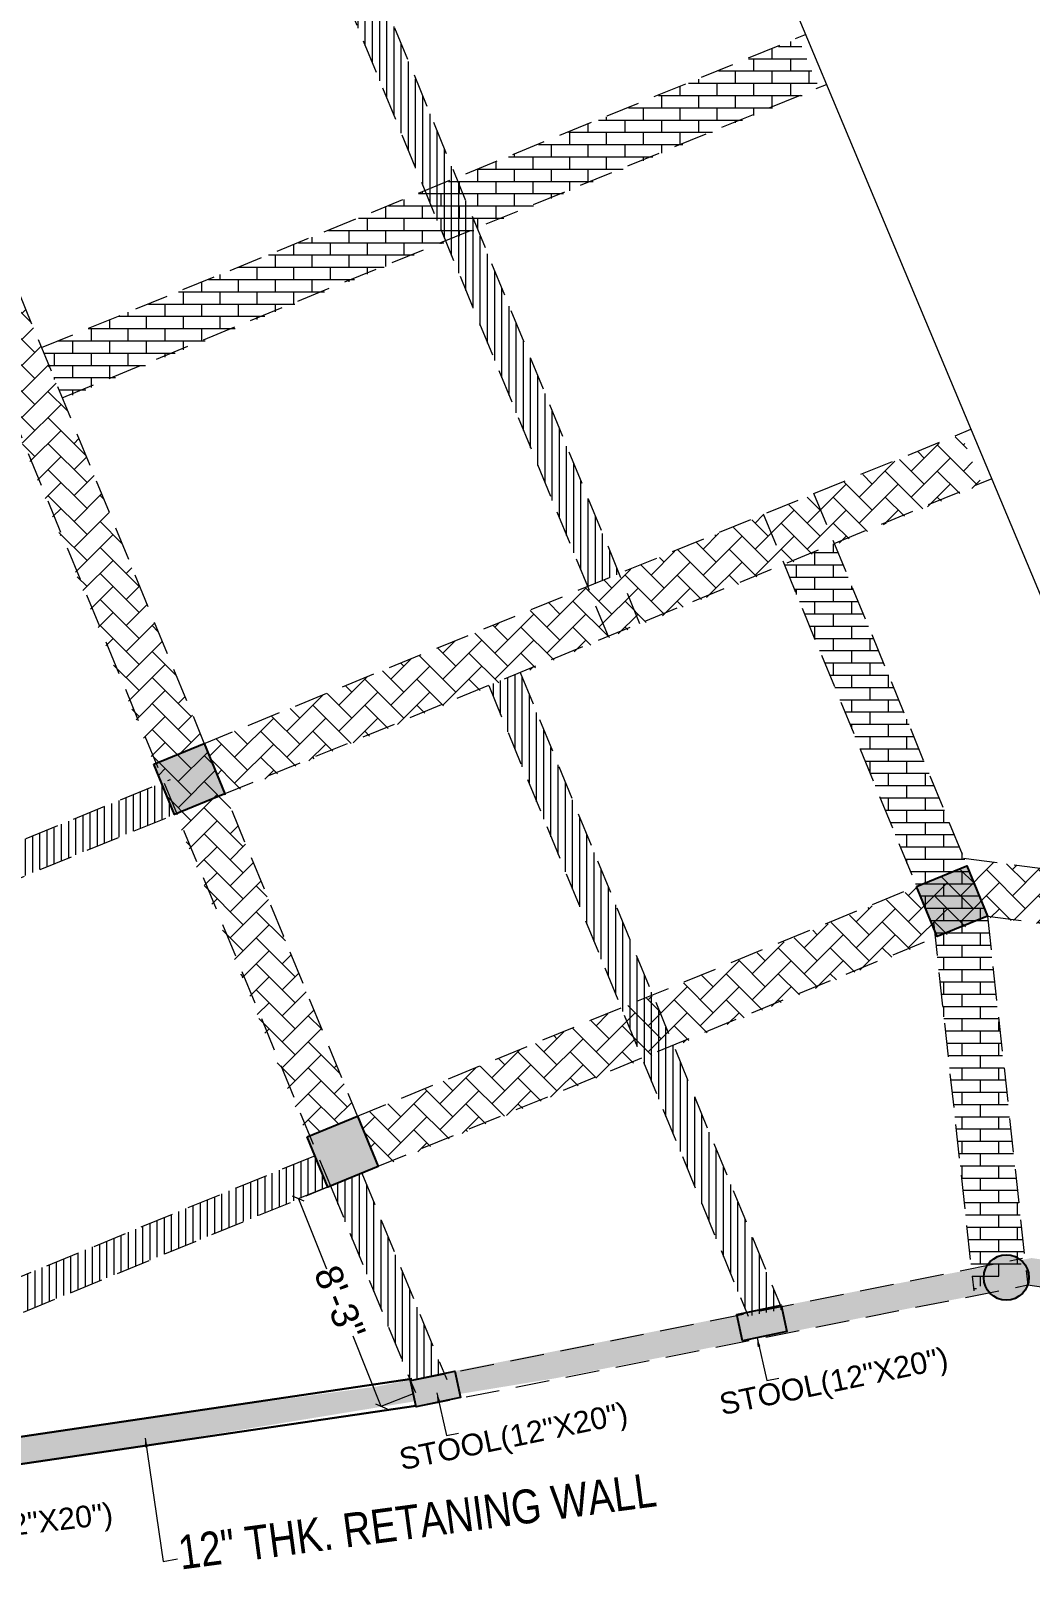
# Model space of a CAD drawing. Header units: inches. Extents: x 1182429 to 1211915, y -922309 to -906718.
# Drawn here: x 1184934 to 1185376, y -920571 to -919891 of the extents above; entities that cross this region are included whole.
import ezdxf

# ---------------------------------------------------------------- set-up
doc = ezdxf.new("R2010")
doc.units = ezdxf.units.IN
doc.header["$LTSCALE"] = 6
doc.header["$PDMODE"] = 2
doc.linetypes.add('CONTINOUS', pattern=[2000000.0, 1000000.0, 1000000.0])
doc.linetypes.add('DASHED2', pattern=[0.375, 0.25, -0.125])
for name, color, linetype in [('A-CUTOUT', 3, 'CONTINOUS'), ('COLL SIZE', 160, 'Continuous'), ('DIM', 7, 'Continuous'), ('door', 5, 'Continuous'), ('FITTING', 24, 'Continuous'), ('Plot Boundary', 245, 'Continuous')]:
    doc.layers.add(name, color=color, linetype=linetype)
for name, color, linetype, lineweight in [('column', 240, 'Continuous', 25), ('v.b', 200, 'Continuous', 5), ('W', 250, 'Continuous', 5), ('wall', 7, 'Continuous', 30)]:
    doc.layers.add(name, color=color, linetype=linetype, lineweight=lineweight)
doc.styles.add('ARI', font='arial.ttf')
doc.styles.add('TYTLE-TEXT', font='swissel.ttf', dxfattribs={"width": 0.75, "height": 250})
doc.dimstyles.new('Copy(2) of AA', dxfattribs={"dimtxt": 12, "dimasz": 4, "dimexe": 0.18, "dimexo": 0, "dimgap": 0.09, "dimtad": 0, "dimdec": 0, "dimzin": 0, "dimdsep": 46, "dimlunit": 3, "dimtxsty": 'ARI', "dimblk": 'OBLIQUE', "dimcen": 0.09, "dimclrd": 7, "dimclre": 7, "dimclrt": 7, "dimadec": 0, "dimazin": 0, "dimtfac": 1, "dimtdec": 0, "dimtofl": 0, "dimtmove": 0, "dimatfit": 3, "dimfxl": 1, "dimtolj": 1, "dimtzin": 0, "dimlwd": 5, "dimlwe": 5, "dimarcsym": 0})

# ---------------------------------------------------------------- blocks, each defined once
blk = doc.blocks.new('_Oblique')
at = {"layer": 'DIM', "color": 0, "lineweight": -2}
blk.add_line((-0.5, -0.5), (0.5, 0.5), dxfattribs=at)
blk = doc.blocks.new('*D86')
at = {"layer": 'Defpoints', "color": 0, "ltscale": 6, "transparency": 16777216}
for p in [(1185066.79, -920401.2, -8022.88), (1185103.37, -920492.99, -8022.88), (1185089.23, -920498.63)]:
    blk.add_point(p, dxfattribs=at)
at = {"layer": 'wall', "color": 7, "lineweight": 5, "ltscale": 6, "transparency": 16777216}
for p, q in [((1185066.79, -920401.2), (1185052.47, -920406.91)), ((1185052.64, -920406.84), (1185064.99, -920437.83)), ((1185089.23, -920498.63), (1185076.87, -920467.64)), ((1185103.37, -920492.99), (1185089.06, -920498.7))]:
    blk.add_line(p, q, dxfattribs=at)
at = {"layer": 'wall', "color": 7, "lineweight": 5, "ltscale": 6, "transparency": 16777216, "xscale": 4, "yscale": 4, "zscale": 4}
for p, rotation in [((1185052.64, -920406.84), 111.7326909700284), ((1185089.23, -920498.63), 291.7326909700284)]:
    blk.add_blockref('_Oblique', p, dxfattribs=dict(at, rotation=rotation))
at = {"layer": 'wall', "color": 7, "ltscale": 6, "transparency": 16777216, "insert": (1185070.93, -920452.74), "char_height": 12, "attachment_point": 5, "rotation": 291.73269, "style": 'ARI'}
blk.add_mtext('\\A1;8\'-3"', dxfattribs=at)

msp = doc.modelspace()

# ---------------------------------------------------------------- hatches: boundary and pattern name
at = {"layer": 'A-CUTOUT', "lineweight": 0, "ltscale": 0.3}
h = msp.add_hatch(dxfattribs=at)
h.set_pattern_fill('AR-BRSTD', color=256, scale=0.08)
h.set_pattern_definition([(0, (-18706.1906, -15772.317), (0, 5.419344), []), (90, (-18706.191, -15772.317), (-8.128, 5.419344), [5.419344, -5.419344])])
h.paths.add_polyline_path([(1184955.87, -920024), (1185273.45, -919894.17), (1185282.72, -919916.3), (1184948.54, -920053.65), (1184939.15, -920030.79)])
h = msp.add_hatch(dxfattribs=at)
h.set_pattern_fill('AR-BRSTD', color=256, scale=0.08)
h.set_pattern_definition([(0, (45848.9866, -17805.9863), (0, 5.419344), []), (90, (45848.987, -17805.986), (-8.128, 5.419344), [5.419344, -5.419344])])
h.paths.add_polyline_path([(1185289.31, -920117.3), (1185356.84, -920280.69), (1185373.64, -920434.7), (1185350.86, -920447.23), (1185333.49, -920287.92), (1185267.12, -920126.42)])
at = {"layer": 'COLL SIZE', "lineweight": 25, "ltscale": 100}
h = msp.add_hatch(color=256, dxfattribs=at)
h.dxf.hatch_style = 1
h.paths.add_polyline_path([(1185246.27, -920457.95), (1185265.84, -920453.83), (1185268.31, -920465.57), (1185248.74, -920469.69)])
h = msp.add_hatch(color=256, dxfattribs=at)
h.dxf.hatch_style = 1
h.paths.add_polyline_path([(1185102.14, -920487.12), (1185121.71, -920483), (1185124.18, -920494.75), (1185104.61, -920498.86)])
at = {"layer": 'column', "ltscale": 10}
h = msp.add_hatch(color=256, dxfattribs=at)
h.dxf.hatch_style = 1
h.paths.add_polyline_path([(1184988.84, -920214.84), (1185011.04, -920205.72), (1185020.16, -920227.92), (1184997.96, -920237.04)])
h = msp.add_hatch(color=256, dxfattribs=at)
h.dxf.hatch_style = 1
h.paths.add_polyline_path([(1185325.66, -920268.86), (1185347.86, -920259.74), (1185356.98, -920281.94), (1185334.78, -920291.06)])
h = msp.add_hatch(color=256, dxfattribs=at)
h.dxf.hatch_style = 1
h.paths.add_polyline_path([(1185056.5, -920379.48), (1185078.7, -920370.36), (1185087.82, -920392.56), (1185065.62, -920401.68)])
h = msp.add_hatch(color=256, dxfattribs=at)
h.dxf.hatch_style = 1
edge = h.paths.add_edge_path()
edge.add_arc((1185365.32, -920441.66), 10, 0, 360)
h = msp.add_hatch(color=256, dxfattribs=at)
h.dxf.hatch_style = 1
edge = h.paths.add_edge_path()
edge.add_arc((1185365.32, -920441.66), 10, 0, 360)
at = {"layer": 'door', "lineweight": 0, "ltscale": 0.3}
h = msp.add_hatch(dxfattribs=at)
h.set_pattern_fill('AR-HBONE', color=256, scale=0.08)
h.set_pattern_definition([(45, (45848.987, -17805.9864), (0, 11.494727835), [24.384, -8.128]), (135, (45854.734, -17800.239), (1e-15, 11.494727835), [24.384, -8.128])])
h.paths.add_polyline_path([(1184719.33, -919559.06), (1184741.53, -919549.94), (1185078.7, -920370.36), (1185056.65, -920379.4)])
h = msp.add_hatch(dxfattribs=at)
h.set_pattern_fill('AR-HBONE', color=256, scale=0.08)
h.set_pattern_definition([(45, (-18427.557, -16450.294), (0, 11.494727835), [24.384, -8.128]), (135, (-18421.81, -16444.546), (1e-15, 11.494727835), [24.384, -8.128])])
h.paths.add_polyline_path([(1185027.76, -920198.93), (1185345.35, -920069.09), (1185354.61, -920091.23), (1185020.43, -920228.57), (1185011.04, -920205.72)])
h = msp.add_hatch(dxfattribs=at)
h.set_pattern_fill('AR-HBONE', color=256, scale=0.08)
h.set_pattern_definition([(45, (-18359.895, -16614.9316), (0, 11.494727835), [24.384, -8.128]), (135, (-18354.1475, -16609.184), (1e-15, 11.494727835), [24.384, -8.128])])
h.paths.add_polyline_path([(1185095.42, -920363.57), (1185354.9, -920257.46), (1185433.8, -920267.85), (1185444.53, -920293.47), (1185357.25, -920282.6), (1185088.09, -920393.21), (1185078.7, -920370.36)])
at = {"layer": 'FITTING', "lineweight": 0, "ltscale": 0.3}
h = msp.add_hatch(dxfattribs=at)
h.set_pattern_fill('ANSI31', color=256, angle=45)
h.set_pattern_definition([(90, (54620.2653, -17807.4792), (-3.175, 0), [])])
h.paths.add_polyline_path([(1184929.84, -919487.26), (1185194.32, -920130.8), (1185180.44, -920136.5), (1184910.93, -919480.73), (1184924.81, -919475.03)])
h = msp.add_hatch(dxfattribs=at)
h.set_pattern_fill('ANSI31', color=256, angle=45)
h.set_pattern_definition([(90, (54622.8953, -17805.9864), (-3.175, 0), [])])
h.paths.add_polyline_path([(1185144.32, -920198.56), (1185136.7, -920180.01), (1185150.57, -920174.31), (1185266.25, -920455.79), (1185251.26, -920458.78)])
h = msp.add_hatch(dxfattribs=at)
h.set_pattern_fill('ANSI31', color=256, angle=45)
h.set_pattern_definition([(90, (-18773.865, -15607.65), (-3.175, 0), [])])
h.paths.add_polyline_path([(1184939.92, -920244.64), (1184992.25, -920223.14), (1184997.95, -920237.01), (1184655.4, -920377.79), (1184605.56, -920398.31), (1184599.25, -920383.91)])
h = msp.add_hatch(dxfattribs=at)
h.set_pattern_fill('ANSI31', color=256, angle=45)
h.set_pattern_definition([(90, (-18706.1906, -15772.3168), (-3.175, 0), [])])
h.paths.add_polyline_path([(1185007.6, -920409.31), (1185059.92, -920387.81), (1185065.62, -920401.68), (1184723.07, -920542.46), (1184672.06, -920549.98), (1184671.03, -920547.63)])
h = msp.add_hatch(dxfattribs=at)
h.set_pattern_fill('ANSI31', color=256, angle=45)
h.set_pattern_definition([(90, (54474.8266, -17837.0027), (-3.175, 0), [])])
h.paths.add_polyline_path([(1185068.69, -920405.83), (1185066.79, -920401.2), (1185080.66, -920395.5), (1185117.01, -920483.94), (1185102.01, -920486.92)])
at = {"layer": 'Plot Boundary', "ltscale": 10}
h = msp.add_hatch(dxfattribs=at)
h.set_pattern_fill('AR-CONC', color=250, scale=0.06)
h.set_pattern_definition([(50, (-18706.191, -15772.317), (10.93108014, -0.95634513), [1.143, -12.573]), (355, (-18706.191, -15772.317), (-2.114605285, 11.463410714), [0.9144, -10.05843505]), (100.4514447, (-18705.28, -15772.397), (8.816474825, 10.507065115), [0.97140053, -10.68541468]), (46.1842, (-18706.19, -15769.269), (16.26474245, -2.52253968), [1.7145, -18.8595]), (96.6355576, (-18704.835, -15769.479), (14.24424804, 14.84556748), [1.45710139, -16.02813649]), (351.1841512, (-18706.19, -15769.269), (14.24424804, 14.84556748), [1.37159802, -15.08758392]), (21, (-18704.667, -15770.031), (9.096863476, -6.13591189), [1.143, -12.573]), (326, (-18704.667, -15770.031), (3.7081217, 11.05127797), [0.9144, -10.0584]), (71.451445, (-18703.909, -15770.542), (12.80498516, 4.91536613), [0.97140053, -10.68539626]), (37.5, (-18706.1906, -15772.317), (0.185316195, 5.073302332), [0, -9.93648, 0, -10.2108, 0, -10.0965]), (7.5, (-18706.1906, -15772.317), (4.00917975, 6.01083449), [0, -5.82168, 0, -9.70788, 0, -3.8481]), (327.5, (-18709.589, -15772.317), (8.13543571, -0.34372464), [0, -3.81, 0, -11.8872, 0, -15.7734]), (317.5, (-18711.113, -15772.317), (8.887750883, 1.525589462), [0, -4.953, 0, -7.89432, 0, -11.2014])])
h.paths.add_polyline_path([(1185475.08, -920446.88), (1185510.86, -920451.89), (1185516.25, -920464.76), (1185374.76, -920444.96), (1185166.23, -920486.17), (1184979.04, -920516.86), (1184823.44, -920539.8), (1184664.75, -920563.19), (1184472.06, -920123.68), (1184198.83, -919500.47), (1183910.62, -918843.09), (1184272.23, -918696.08), (1184444.21, -918626.33), (1184633.97, -918549.37), (1184638.52, -918560.48), (1184453.34, -918635.67), (1184276.98, -918707.28), (1184087.83, -918784.08), (1183926.56, -918849.56), (1183990.5, -918995.4), (1184062.77, -919160.26), (1184213.5, -919504.06), (1184322.54, -919752.75), (1184418.75, -919972.2), (1184501.77, -920161.57), (1184561, -920296.67), (1184649.11, -920497.63), (1184672, -920549.99), (1184831.61, -920526.46), (1184997.2, -920502.06), (1185087.42, -920489.81), (1185171.46, -920473.12), (1185299.85, -920447.61), (1185376.42, -920433.07)])

# ---------------------------------------------------------------- linework, layer by layer
at = {"layer": 'COLL SIZE', "lineweight": 25, "ltscale": 100, "elevation": -8022.88}
for points in [[(1185246.27, -920457.95), (1185265.84, -920453.83), (1185268.31, -920465.57), (1185248.74, -920469.69), (1185246.27, -920457.95)], [(1185102.14, -920487.12), (1185121.71, -920483), (1185124.18, -920494.75), (1185104.61, -920498.86), (1185102.14, -920487.12)]]:
    msp.add_lwpolyline(points, dxfattribs=at)
at = {"layer": 'column', "ltscale": 10, "elevation": -8022.88}
for points in [[(1184988.84, -920214.84), (1185011.04, -920205.72), (1185020.16, -920227.92), (1184997.96, -920237.04), (1184988.84, -920214.84)], [(1185325.66, -920268.86), (1185347.86, -920259.74), (1185356.98, -920281.94), (1185334.78, -920291.06), (1185325.66, -920268.86)], [(1185056.5, -920379.48), (1185078.7, -920370.36), (1185087.82, -920392.56), (1185065.62, -920401.68), (1185056.5, -920379.48)]]:
    msp.add_lwpolyline(points, dxfattribs=at)
at = {"layer": 'column', "ltscale": 10}
for centre in [(1185365.32, -920441.66, -4053.76), (1185365.32, -920441.66, -8022.88)]:
    msp.add_circle(centre, 10, dxfattribs=at)
at = {"layer": 'v.b', "linetype": 'DASHED2', "ltscale": 10}
for p, q in [((1184915.54, -919452.48, -8022.88), (1185203.3, -920152.65, -8022.88)), ((1184901.67, -919458.18, -8022.88), (1185189.42, -920158.35, -8022.88)), ((1184732.4, -919527.74, -8022.88), (1185087.82, -920392.56, -8022.88)), ((1184710.21, -919536.87, -8022.88), (1185066.79, -920401.2, -8037.56)), ((1184939.15, -920030.79, -8022.88), (1185276.64, -919892.5)), ((1184948.27, -920052.99, -8022.88), (1185285.86, -919914.53)), ((1184988.84, -920214.84, -8022.88), (1185349.65, -920066.88)), ((1184997.95, -920237.01, -16950.77), (1185358.81, -920088.74)), ((1185280.19, -920095.1, -8022.88), (1185356.98, -920281.94, -8022.88)), ((1185257.99, -920104.23, -8022.88), (1185334.78, -920291.06, -8022.88)), ((1185150.58, -920174.32, -8022.88), (1185266.25, -920455.79, -8022.88)), ((1185136.7, -920180.02, -8022.88), (1185251.26, -920458.78, -8022.88)), ((1184599.25, -920383.91, -19794.58), (1184996.12, -920221.58, -7910.25)), ((1184605.56, -920398.31, -19470.69), (1185001.82, -920235.45, -7910.25)), ((1185346.46, -920256.35, -8022.9), (1185433.8, -920267.85, -8022.81)), ((1185056.5, -920379.48, -8022.88), (1185347.86, -920259.74, -8022.88)), ((1185065.62, -920401.68, -8022.88), (1185356.98, -920281.94, -8022.88)), ((1185356.98, -920281.94, -8022.88), (1185374.76, -920444.96, -6120.18)), ((1185356.98, -920281.94, -8022.88), (1185444.53, -920293.47, -8022.79)), ((1185333.12, -920284.54, -8022.88), (1185350.9, -920447.56, -6120.18)), ((1184671.03, -920547.63, -19159.46), (1185063.98, -920386.14, -7695.58)), ((1184723.07, -920542.46, -17906.62), (1185069.68, -920400.01, -7695.58)), ((1185080.66, -920395.5, -8022.88), (1185118.18, -920486.8, -8022.88)), ((1185066.79, -920401.2, -8022.88), (1185104.31, -920492.51, -8022.88)), ((1185102.18, -920487.33, -8022.88), (1185372.42, -920433.19, -6120.18)), ((1185104.61, -920498.86, -8022.88), (1185374.76, -920444.96, -6120.18)), ((1185374.76, -920444.96, -6120.18), (1185516.25, -920464.76, -5181.92))]:
    msp.add_line(p, q, dxfattribs=at)
at = {"layer": 'W', "ltscale": 10}
msp.add_lwpolyline([(1185187.62, -919679.88), (1185380.93, -920141.59)], dxfattribs=at)
at = {"layer": 'wall', "color": 5, "ltscale": 6}
for p, q in [((1185102.76, -920486.5, -8022.88), (1184659.75, -920551.79, -19554.9)), ((1185104.51, -920498.37, -8022.88), (1184664.75, -920563.19, -19470.42))]:
    msp.add_line(p, q, dxfattribs=at)

# ---------------------------------------------------------------- texts
at = {"layer": 'COLL SIZE', "linetype": 'ByBlock', "style": 'TYTLE-TEXT', "width": 0.813384}
msp.add_text('12" THK. RETANING WALL', height=15.0068, rotation=7.59446, dxfattribs=at).set_placement((1185000.73, -920570.73, -15209.15))
at = {"layer": 'wall', "lineweight": 25, "style": 'ARI'}
for rotation, p in [(11.74832, (1185239.76, -920502.53, -14323.63)), (11.74832, (1185098.33, -920526.84, -14323.63)), (6.65355, (1184869.17, -920562.46, -14323.63))]:
    msp.add_text('STOOL(12"X20")', height=9.6, rotation=rotation, dxfattribs=at).set_placement(p)

# ---------------------------------------------------------------- dimensions: what is measured, and where the dimension line sits
at = {"layer": 'wall', "color": 5, "ltscale": 6}
dim = msp.add_aligned_dim(p1=(1185066.79, -920401.2, -8022.88), p2=(1185103.37, -920492.99, -8022.88), distance=-15.23, dimstyle='Copy(2) of AA', override={"dimfxl": 0.18, "dimarcsym": 1}, dxfattribs=at)
dim.commit()
dim.dimension.update_dxf_attribs({"geometry": '*D86', "text_midpoint": (1185070.93, -920452.74)})

# ---------------------------------------------------------------- leaders
for points in [[(1185255.2, -920468.33, -8022.88), (1185259.56, -920487.14, -8022.88), (1185264.84, -920486.15, -8022.88)], [(1185113.77, -920492.64, -8022.88), (1185118.12, -920511.45, -8022.88), (1185123.41, -920510.46, -8022.88)]]:
    msp.add_leader(points, dimstyle='Copy(2) of AA', override={"dimgap": 0.09, "dimtad": 0, "dimfxl": 0.18, "dimarcsym": 1}, dxfattribs=at)
at = {"layer": 'wall', "color": 2, "ltscale": 6}
msp.add_leader([(1184984.92, -920512.69, -15124.18), (1184992.97, -920567.17, -15124.18), (1184999.31, -920565.95, -15124.18)], dimstyle='Copy(2) of AA', override={"dimgap": 0.09, "dimtad": 0, "dimfxl": 2, "dimarcsym": 1}, dxfattribs=at)

doc.saveas('drawing.dxf')
